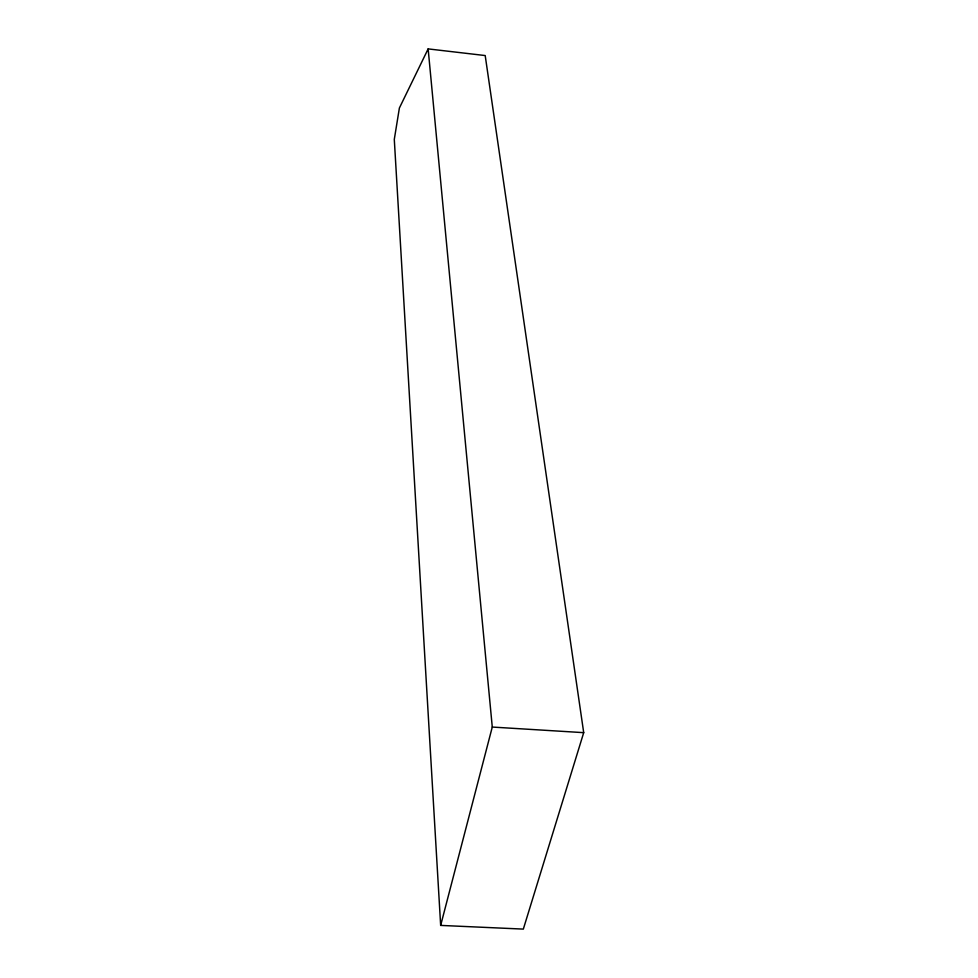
<?xml version="1.0" encoding="UTF-8"?>
<svg xmlns="http://www.w3.org/2000/svg" width="978" height="978" viewBox="0 0 978 978"><rect width="100%" height="100%" fill="white"/><g stroke="black" fill="none" stroke-linecap="round" stroke-linejoin="round"><path stroke-width="1.47" d="M440.662 925.408L492.276 727.057L428.144 48.9L485.198 55.55L583.707 732.656L523.328 929.1L440.662 925.408L394.293 139.402L399.391 108.008L428.144 48.9M492.276 727.057L583.707 732.656"/></g></svg>
